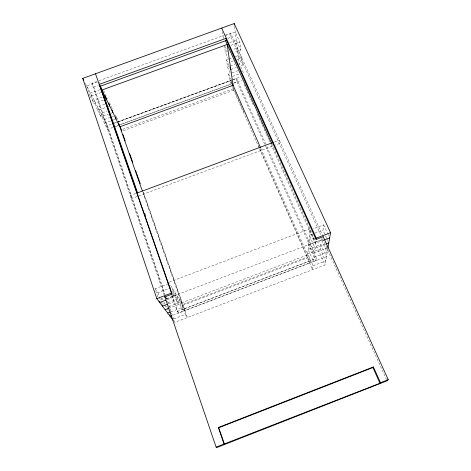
<?xml version="1.0" encoding="UTF-8"?>
<svg xmlns="http://www.w3.org/2000/svg" width="471" height="471" viewBox="0 0 471 471"><rect width="100%" height="100%" fill="white"/><g stroke="black" fill="none" stroke-linecap="round" stroke-linejoin="round"><path stroke-width="0.35" stroke-dasharray="2.35 1.77" d="M183.69 309.005L184.744 310.654L310.083 262.865L310.295 260.757M320.934 244.526L326.421 256.683L313.527 261.599L308.134 249.395L320.934 244.526L320.315 248.965L307.763 253.739L313.05 265.744L312.585 269.724L229.683 80.847L228.659 74.088L231.296 73.123M313.527 261.599L314.027 257.284L308.523 244.867L321.575 239.91L321.77 238.532M327.298 247.94L314.546 252.797L315.087 248.111L309.341 235.247L314.104 233.439M323.654 240.186L315.652 243.23L315.794 241.976L271.861 144.055M171.774 295.464L177.296 311.443L178.379 313.015L316.3 260.428L316.565 258.367L266.721 146.245M326.456 237.773L322.947 230.089L323.671 224.861L313.085 228.871M166.163 297.336L174.723 322.364L324.984 264.99L327.969 247.687M173.823 318.861L185.362 314.457L187.37 317.536L143.39 192.162M313.05 265.744L325.691 260.916L320.315 248.965M172.215 292.049L174.258 291.278L178.845 304.449L169.242 308.105M314.251 238.132L308.923 240.157L314.546 252.797M166.192 298.814L322.841 239.297M166.599 298.791L176.596 294.993L181.105 307.922L183.278 311.26L172.751 315.27M167.205 299.638L174.023 297.048L173.075 294.31M167.841 302.741L178.839 298.555L183.278 311.26M168.483 303.872L176.49 300.828L178.845 304.449M315.087 248.111L325.367 244.202M168.865 306.597L180.994 301.982L185.362 314.457M171.032 311.761L181.105 307.922M314.027 257.284L327.18 252.273L321.575 239.91M177.296 311.443L316.565 258.367M169.307 282.064L309.889 228.812L307.669 254.876L181.559 302.877L169.637 283.942M157.85 296.995L155.071 288.747L168.6 283.619M155.071 288.747L157.915 292.679L171.821 287.404L176.49 300.828M314.781 233.186L322.947 230.089M135.736 193.516L130.237 195.559L131.88 198.432L138.085 196.124M274.487 141.954L279.297 140.17L279.391 143.578L275.258 145.115M138.774 195.871L274.569 145.368M113.929 126.899L237.025 81.807L236.577 78.439L113.105 123.638M113.005 127.417L107.606 129.395L104.379 123.272L100.988 113.305L107.129 111.062M115.707 126.428L119.081 125.192M119.622 124.933L231.496 83.956L230.984 80.488L232.038 82.961M233.481 83.285L242.1 80.129M122.707 129.295L233.557 88.642L233.775 90.173L122.69 130.92M104.827 104.191L97.603 106.823L101.035 116.926L108.306 114.27M230.136 72.822L227.605 67.088L226.51 59.841L231.968 57.851M235.382 56.608L238.108 55.613L242.477 65.257L240.416 66.011M102.119 97.185L94.094 100.105L97.568 110.344L105.645 107.394M108.336 106.411L109.684 105.922M231.055 61.654L233.698 60.694M237.001 59.487L241.629 57.798L237.19 48.036L232.592 49.708M227.605 67.088L229.613 66.358M230.284 66.111L234.976 64.397M110.95 113.305L112.928 112.575M230.802 69.525L236.295 67.518M104.25 119.563L109.613 117.603M112.298 116.62L113.641 116.131M231.956 72.881L239.203 70.232M104.379 123.272L110.561 121.006M113.311 120.005L116.06 118.998M232.503 76.402L239.25 73.935M97.209 82.084L86.682 85.899L107.406 125.61L112.016 123.92M114.653 122.955L116.631 122.23M232.433 79.84L118.61 121.506L115.654 115.395L116.796 118.663M233.121 79.587L240.693 76.814M118.156 121.912L231.002 80.606M164.167 294.94L91.904 83.279L96.997 81.436M98.957 80.724L223.619 35.513M225.556 34.813L230.549 32.999L322.505 235.17M223.878 38.475L222.977 36.467L224.337 35.973M225.02 35.725L235.235 32.016L239.833 42.037L240.746 50.067L234.016 52.517M91.904 83.279L93.794 87.023L98.204 85.422M227.67 38.428L231.102 37.18L230.549 32.999M99.999 89.673L90.456 93.134L93.965 103.514L103.573 100.017M229.548 42.602L236.23 40.176L240.746 50.067M86.682 85.899L90.232 96.425L102.819 91.845M230.914 45.281L239.833 42.037M228.57 59.523L225.374 52.334L227.346 51.616M161.771 297.99L163.266 300.056M174.023 297.048L172.91 294.687M168.624 282.323L169.277 283.365M90.232 96.425L93.965 103.514M97.568 110.344L101.035 116.926M85.375 83.396L86.358 85.275M103.649 90.603L106.134 95.725M112.275 108.418L109.419 102.519L109.89 103.861M323.671 224.861L327.263 232.692M327.563 233.339L329.058 236.601M326.75 238.414L327.916 240.975M231.102 37.18L321.016 235.282M322.582 238.732L387.062 380.798M239.003 62.931L243.301 72.452L243.454 73.841M309.777 230.125L315.652 243.23M243.996 84.185L253.292 104.945M257.49 114.318L261.994 124.362M262.294 125.033L266.192 133.74M266.492 134.406L268.588 139.098M268.888 139.763L269.789 141.777M270.99 144.456L324.984 264.99M225.085 46.535L227.152 51.168M236.577 78.439L266.421 145.574M237.025 81.807L265.338 145.604M265.638 146.275L316.3 260.428M226.51 59.841L229.654 66.941M228.659 74.088L231.432 80.382M260.869 148.424L310.283 260.828L183.725 309.064L142.636 191.832M232.957 87.206L243.89 112.098M258.667 145.733L259.55 147.753M259.851 148.424L310.083 262.865M143.149 192.068L184.744 310.654M106.605 97.085L107.317 99.122M99.41 82.019L99.864 83.332M172.127 294.958L178.379 313.015M107.406 125.61L165.209 294.558M93.794 87.023L164.773 294.646M166.693 306.209L167.146 307.551M167.376 308.222L168.294 310.907M163.961 302.105L164.656 304.154M164.891 304.837L166.051 308.258M161.117 297.837L161.824 299.927M162.772 302.712L163.243 304.101M157.915 292.679L159.286 296.724M159.51 297.395L160.652 300.763M160.882 301.44L161.565 303.459M222.235 31.569L222.977 36.467M224.308 45.251L225.374 52.334M234.552 26.37L239.174 64.344M241.629 57.798L242.477 65.257M307.486 256.966L307.41 257.925L183.072 305.279L182.595 304.525L307.486 256.966"/><path stroke-width="0.71" d="M323.212 236.719L316.088 239.427L316.241 238.126L221.711 28.077M327.969 247.687L330.554 232.692L234.205 23.55L82.761 78.386L156.808 298.661L173.222 320.374M373.409 366.927L218.32 427.491L218.744 427.768L372.908 367.557L373.409 366.927L380.509 382.717L379.962 383.259L216.13 447.132L164.644 296.33M323.118 236.513L388.239 379.685L387.062 380.798L217.007 447.45L216.13 447.132M380.509 382.717L388.239 379.685M156.808 298.661L171.45 293.097L172.103 294.104L164.826 296.865L165.509 297.837M316.241 238.126L330.554 232.692M165.839 300.157L159.704 302.488L159.239 301.116M324.319 239.933L329.653 237.908M167.146 304.384L162.477 306.156L162.018 304.808M326.056 243.943L328.793 242.901M165.133 309.671L168.559 308.37M167.676 313.044L170.361 312.02M171.438 315.776L170.119 316.276L169.666 314.934M137.108 193.004L273.115 142.466M82.761 78.386L83.738 80.264M225.739 38.451L316.088 239.427M372.908 367.557L379.962 383.259M225.491 40.694L271.561 143.384M229.942 67.588L230.802 69.525M232.462 83.85L260.575 147.753M120.058 126.216L121.759 131.068M122.978 134.535L125.162 140.776M129.537 153.252L132.698 162.265M135.613 170.579L140.234 183.749M118.798 123.749L142.395 191.144M118.168 122.578L119.081 125.192M115.366 117.014L116.06 118.998M111.992 109.896L112.928 112.575M108.736 103.202L109.684 105.922M105.115 95.572L106.316 99.016M102.366 90.538L102.819 91.845M100.553 86.052L137.709 193.187M144.697 213.345L145.421 215.435M218.744 427.768L224.443 444.206M99.646 84.957L172.103 294.104M218.32 427.491L224.049 444.029M95.507 73.77L171.45 293.097M234.205 23.55L234.375 24.963M233.074 85.322L119.87 126.811L101.924 90.014L227.193 44.492L233.074 85.322M226.298 38.269L99.187 84.397L100.105 86.287L226.598 40.359L226.298 38.269"/></g></svg>
